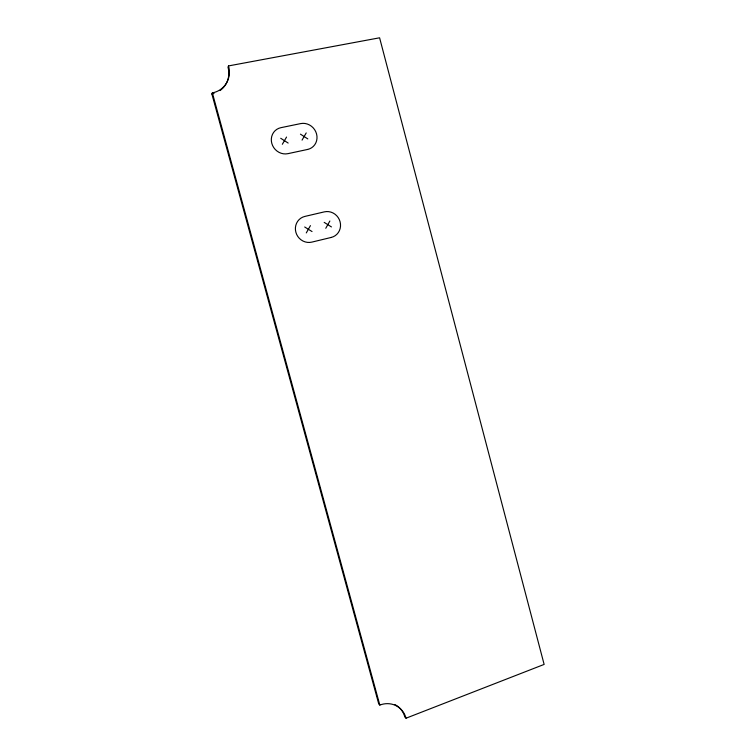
<?xml version="1.0" encoding="UTF-8"?>
<svg xmlns="http://www.w3.org/2000/svg" width="756" height="756" viewBox="0 0 756 756"><rect width="100%" height="100%" fill="white"/><g stroke="black" fill="none" stroke-linecap="round" stroke-linejoin="round"><path stroke-width="1.13" d="M211.869 93.99L212.36 92.893A24.324 22.255 42.4 0 0 228.539 65.914L379.597 37.8L544.131 664.42L406.038 718.2A23.086 20.781 -60.3 0 0 379.814 705.074L378.765 704.006L211.869 93.99A24.23 22.179 42.3 0 0 214.014 93.46M228.539 65.914L227.991 67.104A24.23 22.179 42.3 0 1 219.949 90.607M325.77 228.284L329.862 221.035M306.284 232.924L310.433 225.628M302.06 140.115L306.208 132.943M282.338 144.283L286.543 137.063M304.687 226.989L312.03 231.553M324.182 222.377L331.449 226.932M280.722 138.282L288.159 143.054M300.453 134.152L307.805 138.906M406.038 718.2L404.904 717.104A23.001 20.714 -60.2 0 0 394.925 704.611M212.36 92.893L379.814 705.074M331.251 237.431L311.831 242.118A13.381 12.729 56.9 0 1 295.861 232.234A13.381 12.729 56.9 0 1 304.885 216.414L324.381 211.86A13.296 12.597 59.3 0 1 340.077 221.735A13.296 12.597 59.3 0 1 331.251 237.431M307.607 149.442L287.941 153.657A13.627 12.691 50.4 0 1 271.791 143.328A13.627 12.691 50.4 0 1 280.93 127.669L300.661 123.597A13.532 12.569 52.4 0 1 316.547 133.906A13.532 12.569 52.4 0 1 307.607 149.442"/></g></svg>
